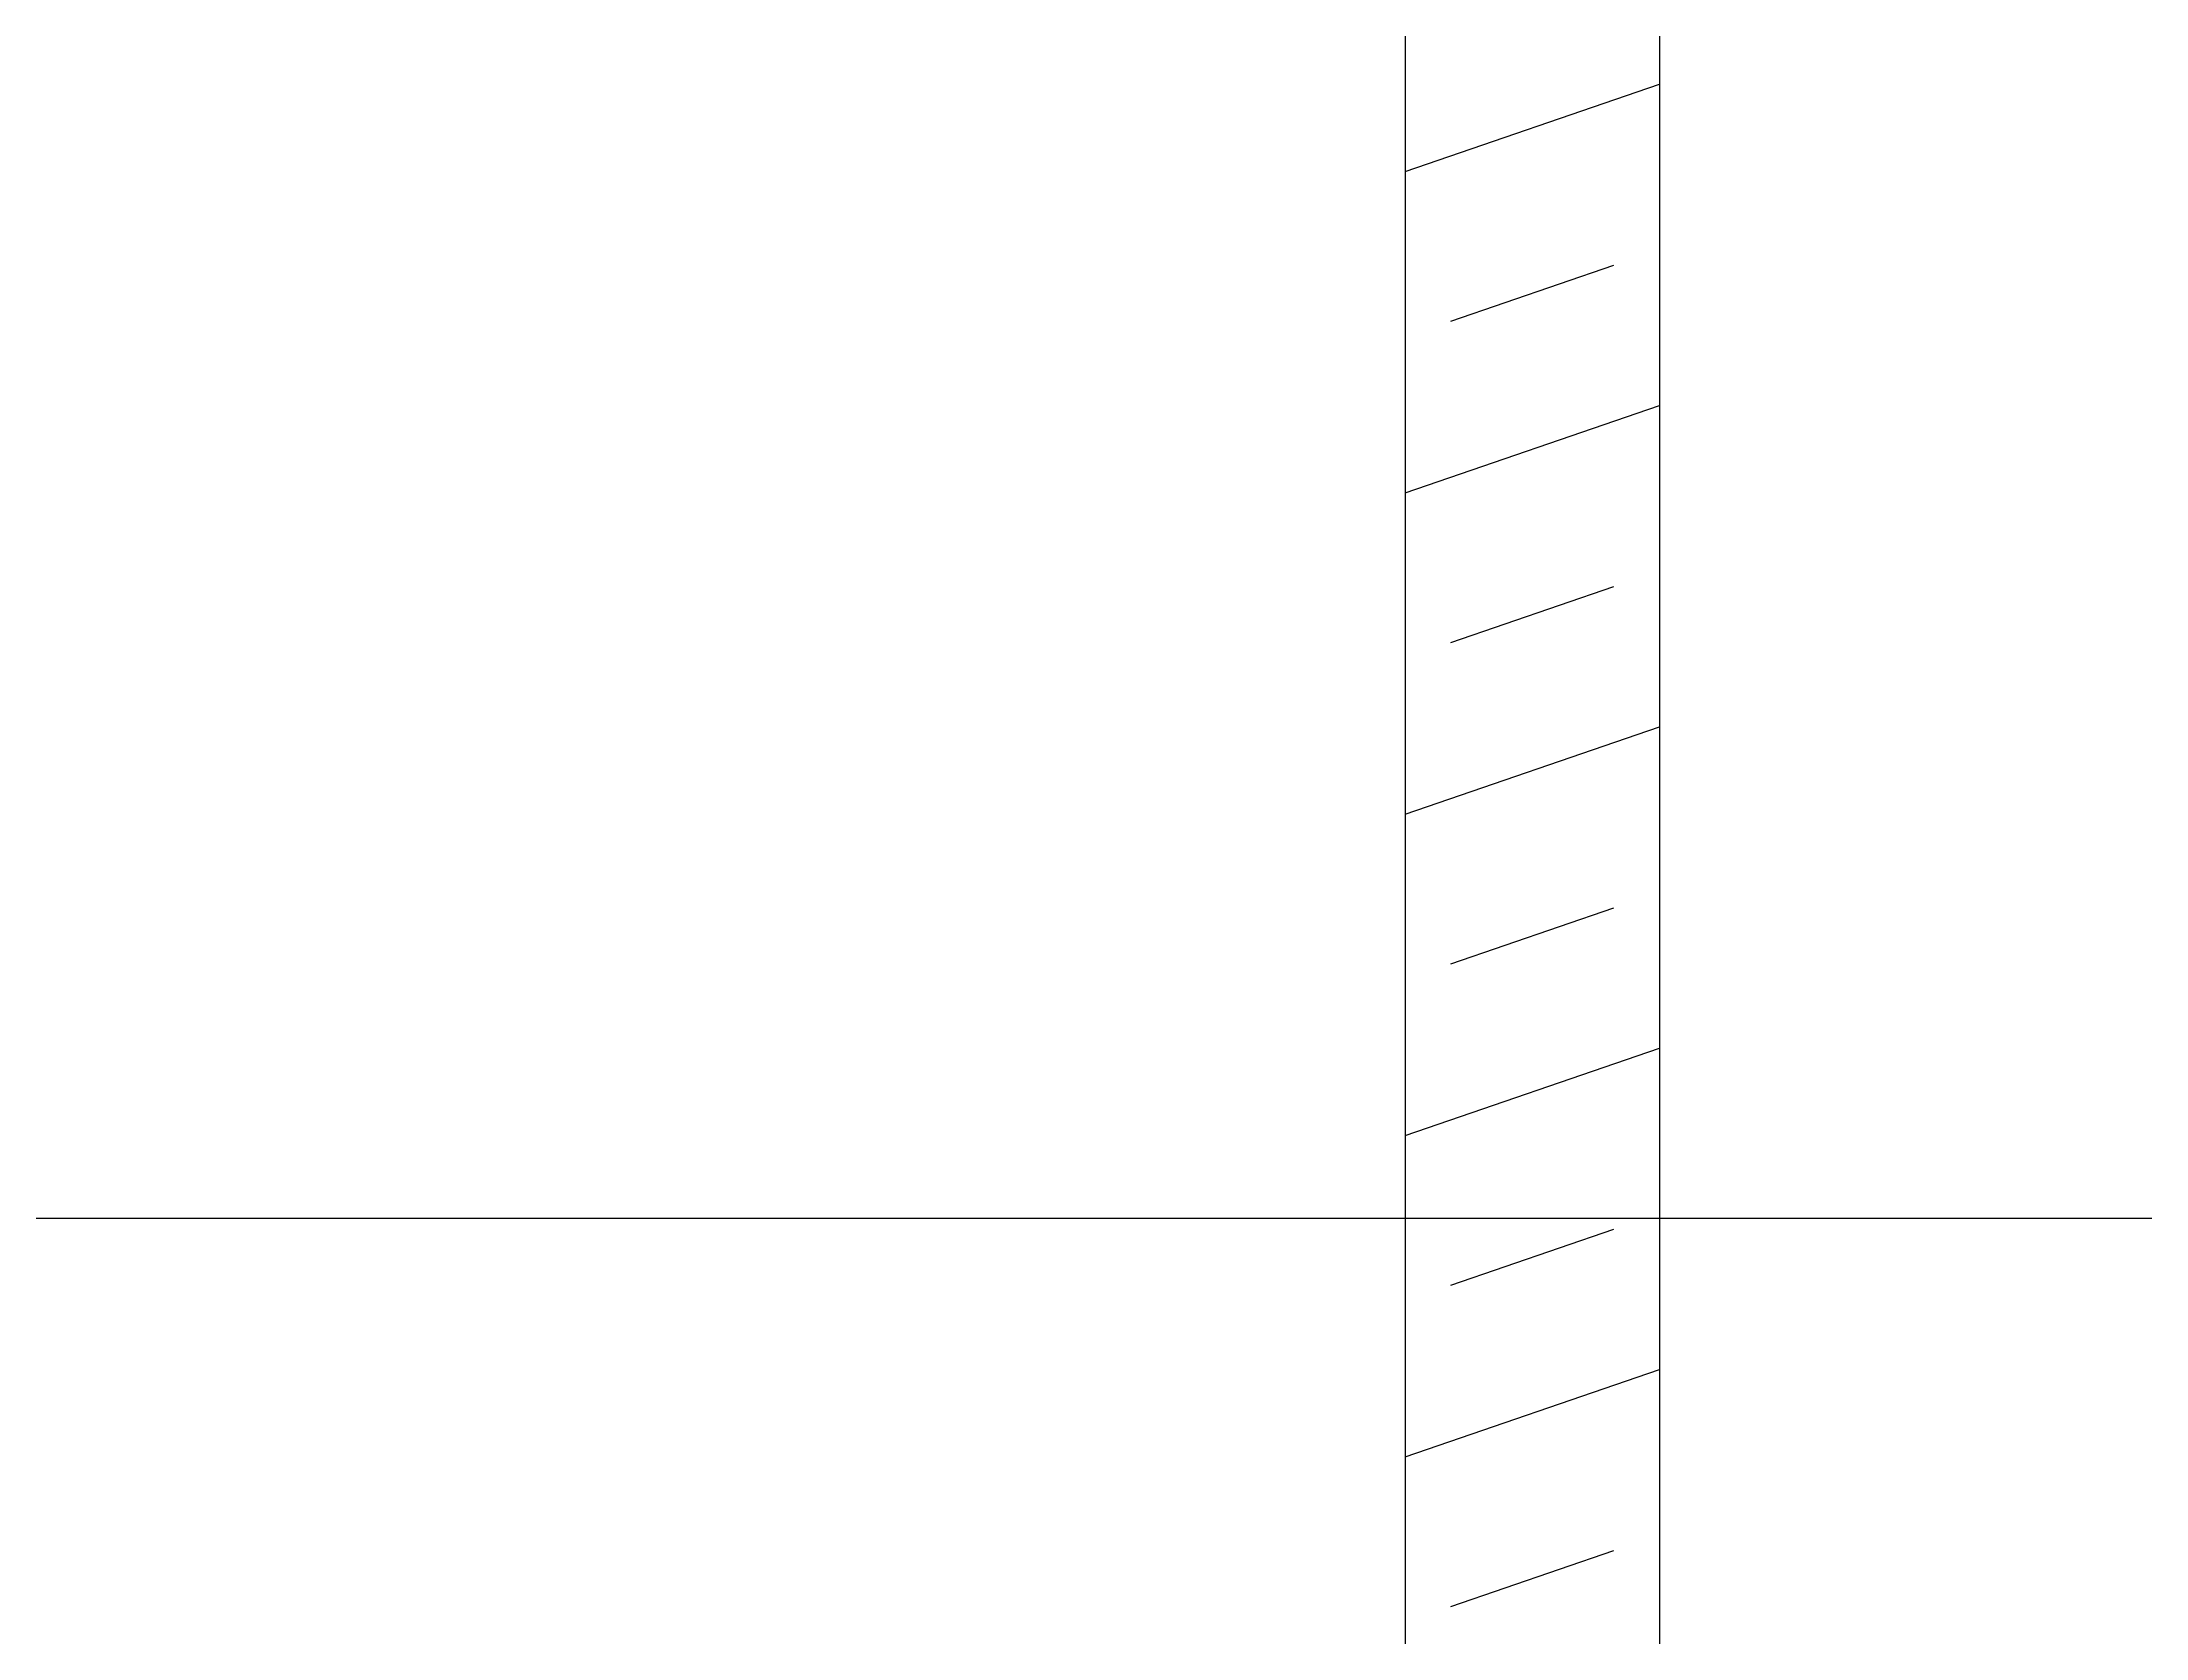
# Model space of a CAD drawing. Header units: millimetres. Extents: x -95178 to 274693, y -2232 to 263302.
# Drawn here: x 121134 to 121795, y 212203 to 212704 of the extents above; entities that cross this region are included whole.
import ezdxf

# ---------------------------------------------------------------- set-up
doc = ezdxf.new("R2010")
doc.units = ezdxf.units.MM
doc.layers.add('TXT', color=3, linetype='Continuous')
doc.styles.add('ROMANS', font='romans.shx', dxfattribs={"width": 0.8})
doc.styles.add('view', font='romans.shx', dxfattribs={"width": 0.85})
doc.dimstyles.new('view', dxfattribs={"dimtxt": 2, "dimasz": 2, "dimexe": 1, "dimexo": 1, "dimgap": 1, "dimtad": 1, "dimdec": 0, "dimlfac": -1, "dimzin": 0, "dimdsep": 46, "dimtxsty": 'view', "dimcen": 2.5, "dimdle": 1.25, "dimclrd": 15, "dimclre": 15, "dimclrt": 3, "dimadec": 0, "dimazin": 0, "dimtfac": 0.9, "dimtdec": 0, "dimtofl": 0, "dimtmove": 2, "dimatfit": 0, "dimfxl": 1, "dimtolj": 1, "dimtzin": 0, "dimarcsym": 0})

# ---------------------------------------------------------------- blocks, each defined once
blk = doc.blocks.new('*D3')
at = {"layer": 'Defpoints', "color": 0, "transparency": 16777216}
for p in [(120731.83, 216562.82, 0), (122228.47, 216562.82, 0), (122228.47, 212334.82, 0)]:
    blk.add_point(p, dxfattribs=at)
at = {"layer": 'TXT', "color": 15, "lineweight": -2, "transparency": 16777216}
for p, q in [((122227.47, 216562.82, 0), (120730.83, 216562.82, 0)), ((120731.83, 212336.82, 0), (120731.83, 216560.82, 0)), ((120479.06, 214490.95, 0), (120477.06, 214490.95, 0)), ((120731.83, 214448.82, 0), (120479.06, 214490.95, 0)), ((122227.47, 212334.82, 0), (120730.83, 212334.82, 0))]:
    blk.add_line(p, q, dxfattribs=at)
at = {"layer": 'TXT', "color": 15, "transparency": 16777216}
for points in [[(120731.5, 216560.82, 0), (120732.17, 216560.82, 0), (120731.83, 216562.82, 0)], [(120731.5, 212336.82, 0), (120732.17, 212336.82, 0), (120731.83, 212334.82, 0)]]:
    blk.add_solid(points, dxfattribs=at)
at = {"layer": 'TXT', "color": 3, "transparency": 16777216, "insert": (120476.06, 214483.07, 0), "char_height": 2, "attachment_point": 5, "rotation": 90, "style": 'ROMANS'}
blk.add_mtext('\\A1;STATED DUCT', dxfattribs=at)

msp = doc.modelspace()

# ---------------------------------------------------------------- linework, layer by layer
at = {"color": 31}
for p, q in [((121562.474, 219266.111, 0), (121562.474, 212072.819, 0)), ((121642.474, 219266.111, 0), (121642.474, 212072.819, 0))]:
    msp.add_line(p, q, dxfattribs=at)
at = {"color": 9}
for p, q in [((121562.474, 212663.71, 0), (121642.474, 212691.167, 0)), ((121576.874, 212616.705, 0), (121628.074, 212634.277, 0)), ((121562.474, 212562.761, 0), (121642.474, 212590.218, 0)), ((121576.874, 212515.756, 0), (121628.074, 212533.328, 0)), ((121562.474, 212461.813, 0), (121642.474, 212489.269, 0)), ((121576.874, 212414.807, 0), (121628.074, 212432.379, 0)), ((121562.474, 212360.864, 0), (121642.474, 212388.321, 0)), ((121576.874, 212313.858, 0), (121628.074, 212331.431, 0)), ((121562.474, 212259.915, 0), (121642.474, 212287.372, 0)), ((121576.874, 212212.91, 0), (121628.074, 212230.482, 0))]:
    msp.add_line(p, q, dxfattribs=at)

# ---------------------------------------------------------------- dimensions: what is measured, and where the dimension line sits
at = {"layer": 'TXT'}
dim = msp.add_linear_dim(base=(120731.833, 216562.819, 0), p1=(122228.474, 212334.819, 0), p2=(122228.474, 216562.819, 0), angle=90, text='STATED DUCT', dimstyle='view', override={"dimtad": 0, "dimtih": 1, "dimlfac": 1, "dimrnd": 5, "dimtxsty": 'ROMANS', "dimcen": 3, "dimdle": 0, "dimtp": 50, "dimtm": 3, "dimtfac": 1, "dimtdec": 4, "dimtofl": 1, "dimtmove": 1, "dimatfit": 3}, dxfattribs=at)
dim.commit()
dim.dimension.update_dxf_attribs({"geometry": '*D3', "text_midpoint": (120476.061, 214490.952, 0), "dimtype": 160, "text_rotation": 90})

doc.saveas('drawing.dxf')
